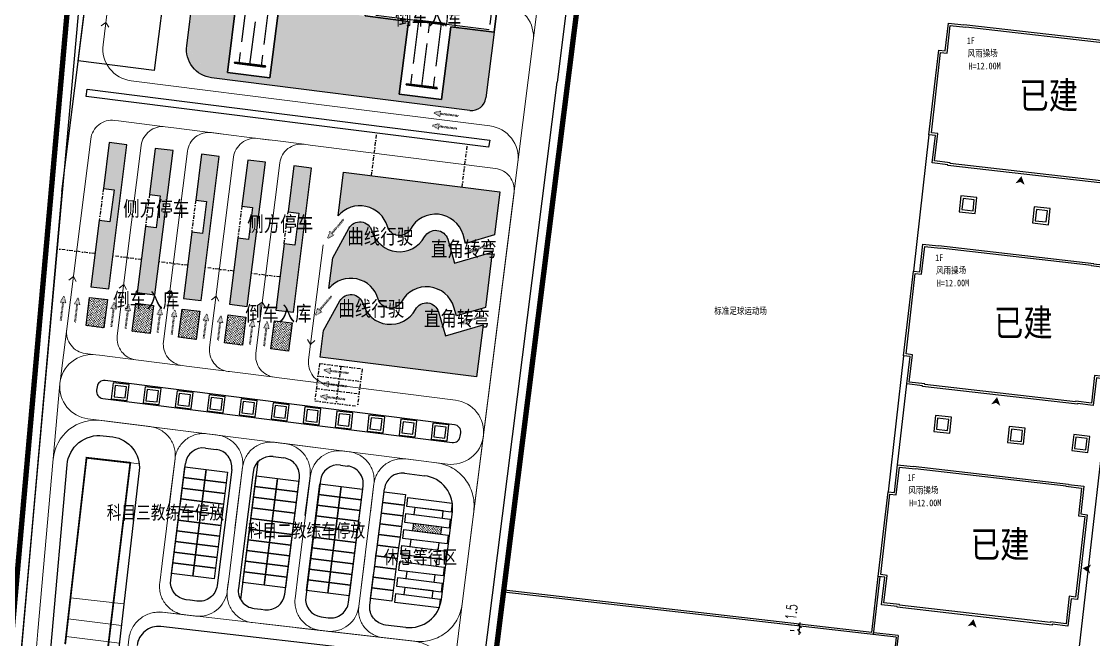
# Model space of a CAD drawing. Extents: x 34159 to 76259, y 14444 to 30378.
# Drawn here: x 34682.9 to 34982.3, y 15115.5 to 15288 of the extents above; entities that cross this region are included whole.
import ezdxf

# ---------------------------------------------------------------- set-up
doc = ezdxf.new("R2010")
doc.units = 0
doc.header["$LTSCALE"] = 1000
doc.header["$MEASUREMENT"] = 0
for name, pattern in [('ACAD_ISO02W100', [15, 12, -3]), ('ACAD_ISO04W100', [30, 24, -3, 0, -3]), ('DASHDOT2', [0.5, 0.25, -0.125, 0, -0.125]), ('DIVIDE', [1.25, 0.5, -0.25, 0, -0.25, 0, -0.25]), ('DOT', [0.25, 0, -0.25])]:
    doc.linetypes.add(name, pattern=pattern)
for name, color, linetype in [('0-road', 33, 'Continuous'), ('0-场地', 5, 'Continuous'), ('JZ', 2, 'Continuous'), ('PUB_DIM', 3, 'Continuous'), ('PUB_TEXT', 7, 'Continuous'), ('停车位', 8, 'Continuous'), ('小品', 1, 'Continuous'), ('建筑轮廓', 2, 'Continuous'), ('点划线', 1, 'ACAD_ISO04W100'), ('用地红线', 1, 'DIVIDE'), ('细实线', 3, 'Continuous'), ('虚线', 2, 'ACAD_ISO02W100'), ('车行道', 5, 'Continuous')]:
    doc.layers.add(name, color=color, linetype=linetype)
doc.layers.add('粗实线', color=7, linetype='Continuous', lineweight=30)
doc.layers.add('道路红线', color=1, linetype='Continuous', lineweight=0)
doc.styles.add('_TCH_DIM_T3', font='simplex_.ttf', dxfattribs={"width": 0.705882, "bigfont": 'GBCBIG'})
doc.styles.add('HT', font='simhei.ttf', dxfattribs={"width": 0.8})
doc.styles.get("Standard").update_dxf_attribs({"font": 'gbenor.shx', "bigfont": 'gbcbig.shx'})
doc.dimstyles.new('_TCH_ARCH_M_M&&1', dxfattribs={"dimtxt": 2.975, "dimasz": 1, "dimexe": 2.5, "dimexo": 3, "dimgap": 1.2625, "dimtad": 1, "dimdec": 1, "dimzin": 0, "dimdsep": 46, "dimtxsty": '_TCH_DIM_T3', "dimblk": 'ARCHTICK', "dimcen": 0.09, "dimclrt": 7, "dimazin": 2, "dimtfac": 1, "dimtdec": 1, "dimtix": 1, "dimtmove": 2, "dimatfit": 3, "dimfxl": 1, "dimtolj": 1, "dimtzin": 0, "dimarcsym": 0})
pattern_1 = [(82.8152155, (-914.78642, -51.85072), (-0.3065584326, 0.3949961104), [0.09375, -0.6133567815]), (37.8152155, (-914.7864, -51.8507), (-0.306558433, 0.3949961105), [0.09375, -0.40625]), (127.8152155, (-914.7864, -51.8507), (-0.3949961105, -0.306558433), [0.09375, -0.40625])]
pattern_2 = [(82.8152155, (-914.78642, -51.85072), (-0.3065584326, 0.3949961104), [0.09375, -0.6133567815]), (37.8152155, (-914.7864, -51.8507), (-0.306558433, 0.3949961105), [0.09375, -0.40625]), (127.8152155, (-914.7864, -51.8507), (-0.3949961105, -0.306558433), [0.09375, -0.40625])]

# ---------------------------------------------------------------- blocks, each defined once
blk = doc.blocks.new('_ArchTick')
at = {"color": 0, "linetype": 'ByBlock', "const_width": 0.4}
blk.add_lwpolyline([(-0.5, -0.5), (0.5, 0.5)], dxfattribs=at)
blk = doc.blocks.new('*D81')
at = {"layer": 'Defpoints', "color": 0, "linetype": 'Continuous', "transparency": 16777216}
for p in [(34900.23, 15119.32), (34901.82, 15119.14), (34901.65, 15117.65)]:
    blk.add_point(p, dxfattribs=at)
at = {"layer": 'PUB_DIM', "color": 0, "linetype": 'Continuous', "lineweight": -2, "transparency": 16777216}
for p, q in [((34898.84, 15119.48), (34897.75, 15119.6)), ((34900.06, 15117.83), (34900.23, 15119.32)), ((34900.23, 15119.32), (34900.34, 15120.31)), ((34898.66, 15117.99), (34897.57, 15118.11)), ((34900.06, 15117.83), (34899.94, 15116.84))]:
    blk.add_line(p, q, dxfattribs=at)
for p, rotation in [((34900.06, 15117.83), 83.45113175887943), ((34900.23, 15119.32), 263.4511317588795)]:
    blk.add_blockref('_ArchTick', p, dxfattribs=dict(at, rotation=rotation))
at = {"layer": 'PUB_DIM', "color": 7, "linetype": 'Continuous', "transparency": 16777216, "insert": (34897.91, 15123.2), "char_height": 2.975, "attachment_point": 5, "rotation": 83.4511, "style": '_TCH_DIM_T3'}
blk.add_mtext('\\A1;1.5', dxfattribs=at)
blk = doc.blocks.new('桩考-大货车库')
for p, q in [((-4325, 155), (-4325, 0)), ((4325, 310), (4325, 0)), ((-4170, -17845), (-4480, -17845)), ((4480, -17845), (4170, -17845))]:
    blk.add_line(p, q)
for p in [(-3176, 155), (0, 155), (3176, 155), (-3176, -17841), (-3176, -17845), (0, -17845), (3176, -17845)]:
    blk.add_point(p)
at = {"layer": '点划线'}
blk.add_line((3176, -17845), (-3176, -17845), dxfattribs=at)
at = {"layer": '粗实线'}
for p, q in [((-18176, 15155), (1250, 15155)), ((-18176, 15155), (-18176, -345)), ((1250, 15155), (18176, 15155)), ((18176, 15155), (18176, -345)), ((4325, 310), (-4325, 310)), ((-4325, 0), (4325, 0)), ((-18176, -345), (-5976, -345)), ((-5976, -345), (-5976, -20845)), ((5976, -20845), (5976, -345)), ((5976, -345), (18176, -345)), ((-4325, -17690), (4325, -17690)), ((-5976, -20845), (5976, -20845)), ((4325, -18000), (-4325, -18000))]:
    blk.add_line(p, q, dxfattribs=at)
for p in [(-4325, 155), (4325, 155), (-4325, -17845), (4325, -17845)]:
    blk.add_point(p, dxfattribs=at)
at = {"layer": '虚线', "color": 6}
for p, q in [((-16676, 13655), (-16676, 155)), ((16676, 13655), (-16676, 13655)), ((16676, 155), (16676, 13655)), ((-16676, 155), (-3176, 155)), ((-3176, 155), (3176, 155)), ((-3176, 155), (-3176, -17845)), ((0, -17845), (0, 155)), ((3176, 155), (16676, 155)), ((3176, 155), (3176, -17845))]:
    blk.add_line(p, q, dxfattribs=at)
at = {"layer": '细实线', "insert": (-13821, 11210), "char_height": 2.5, "width": 20461.41, "attachment_point": 1}
blk.add_mtext('{\\fSimSun|b0|i0|c134|p2;套库}', dxfattribs=at)
blk = doc.blocks.new('行驶方向-小型车')
at = {"layer": '粗实线'}
blk.add_hatch(color=1, dxfattribs=at).paths.add_polyline_path([(0, 0), (-1936, 750), (-1936, 150), (-6936, 150), (-6936, -150), (-1936, -150), (-1936, -750)])
at = {"color": 1, "linetype": 'DOT', "lineweight": 5}
for p, q in [((-6936, -150), (-6936, 150)), ((-6936, 150), (-1936, 150)), ((-1936, 750), (-1936, 150)), ((-1936, 750), (0, 0)), ((-1936, -750), (0, 0)), ((-6936, -150), (-1936, -150)), ((-1936, -150), (-1936, -750))]:
    blk.add_line(p, q, dxfattribs=at)

msp = doc.modelspace()

# ---------------------------------------------------------------- hatches: boundary and pattern name
at = {"layer": '0-road'}
h = msp.add_hatch(dxfattribs=at)
h.set_pattern_fill('GRASS', color=106, scale=1.5, angle=-7.1848, style=0)
h.set_pattern_definition([(82.8152155, (66294.1846, -8491.7065), (1.18498833, 0.919675298), [0.28125, -1.840070344]), (127.8152155, (66294.1846, -8491.7065), (1.18498833, 0.9196753), [0.28125, -1.21875]), (37.8152155, (66294.1846, -8491.7065), (0.9196753, -1.18498833), [0.28125, -1.21875])])
edge = h.paths.add_edge_path()
edge.add_line((34729.03, 15281.25), (34730.84, 15295.64))
edge.add_line((34730.84, 15295.64), (34742.95, 15294.11))
edge.add_line((34742.95, 15294.11), (34740.38, 15273.77))
edge.add_line((34740.38, 15273.77), (34752.24, 15272.28))
edge.add_line((34752.24, 15272.28), (34754.8, 15292.62))
edge.add_line((34754.8, 15292.62), (34790.92, 15288.06))
edge.add_line((34790.92, 15288.06), (34788.35, 15267.73))
edge.add_line((34788.35, 15267.73), (34800.21, 15266.23))
edge.add_line((34800.21, 15266.23), (34802.78, 15286.57))
edge.add_line((34802.78, 15286.57), (34814.88, 15285.04))
edge.add_line((34814.88, 15285.04), (34812.57, 15266.69))
edge.add_arc((34808.6, 15267.19), 4, 262.8152, 352.8152, ccw=False)
edge.add_line((34808.1, 15263.22), (34735.96, 15272.31))
edge.add_arc((34736.96, 15280.25), 8, 172.8152, 262.8152, ccw=False)
h = msp.add_hatch(dxfattribs=at)
h.set_pattern_fill('GRASS', color=106, scale=0.5, angle=-7.1848, style=0)
h.set_pattern_definition(pattern_2)
h.paths.add_polyline_path([(34707.24, 15213.38), (34712.31, 15253.6), (34707.35, 15254.23), (34705.73, 15241.39), (34708.71, 15241.01), (34707.58, 15232.09), (34704.61, 15232.46), (34702.28, 15214.01)])
h = msp.add_hatch(dxfattribs=at)
h.set_pattern_fill('GRASS', color=106, scale=0.5, angle=-7.1848, style=0)
h.set_pattern_definition(pattern_2)
h.paths.add_polyline_path([(34720.14, 15211.76), (34725.21, 15251.98), (34720.25, 15252.6), (34718.63, 15239.76), (34721.61, 15239.39), (34720.48, 15230.46), (34717.51, 15230.83), (34715.18, 15212.38)])
h = msp.add_hatch(dxfattribs=at)
h.set_pattern_fill('GRASS', color=106, scale=0.5, angle=-7.1848, style=0)
h.set_pattern_definition(pattern_2)
h.paths.add_polyline_path([(34733.04, 15210.13), (34738.11, 15250.35), (34733.15, 15250.98), (34731.53, 15238.14), (34734.51, 15237.76), (34733.38, 15228.83), (34730.4, 15229.21), (34728.08, 15210.75)])
h = msp.add_hatch(dxfattribs=at)
h.set_pattern_fill('GRASS', color=106, scale=0.5, angle=-7.1848, style=0)
h.set_pattern_definition(pattern_2)
h.paths.add_polyline_path([(34745.94, 15208.5), (34751.01, 15248.72), (34746.05, 15249.35), (34744.43, 15236.51), (34747.4, 15236.14), (34746.28, 15227.21), (34743.3, 15227.58), (34740.98, 15209.13)])
h = msp.add_hatch(dxfattribs=at)
h.set_pattern_fill('GRASS', color=106, scale=0.5, angle=-7.1848, style=0)
h.set_pattern_definition(pattern_2)
h.paths.add_polyline_path([(34758.83, 15206.88), (34763.9, 15247.1), (34758.94, 15247.72), (34757.33, 15234.89), (34760.3, 15234.51), (34759.18, 15225.58), (34756.2, 15225.96), (34753.87, 15207.5)])
h = msp.add_hatch(dxfattribs=at)
h.set_pattern_fill('GRASS', color=106, scale=0.5, angle=352.8152, style=0)
h.set_pattern_definition(pattern_1)
edge = h.paths.add_edge_path()
edge.add_arc((34798.54, 15226.25), 8, 16.7789, 151.3152)
edge.add_arc((34788.45, 15231.77), 3.5, 196.015, 331.3152, ccw=False)
edge.add_arc((34777.39, 15228.59), 8, 16.015, 139.6755)
edge.add_line((34771.3, 15233.77), (34772.83, 15245.97))
edge.add_line((34772.83, 15245.97), (34816.49, 15240.47))
edge.add_line((34816.49, 15240.47), (34814.98, 15228.47))
edge.add_line((34814.98, 15228.47), (34806.91, 15226.11))
edge.add_line((34806.91, 15226.11), (34806.2, 15228.56))
h = msp.add_hatch(dxfattribs=at)
h.set_pattern_fill('GRASS', color=106, scale=0.5, angle=352.8152, style=0)
h.set_pattern_definition(pattern_1)
edge = h.paths.add_edge_path()
edge.add_arc((34795.98, 15205.99), 8, 16.7789, 151.3152)
edge.add_arc((34785.89, 15211.51), 3.5, 196.015, 331.3152, ccw=False)
edge.add_arc((34774.84, 15208.34), 8, 16.015, 139.6755)
edge.add_line((34768.74, 15213.52), (34769.82, 15222.03))
edge.add_line((34769.82, 15222.03), (34774.32, 15230.27))
edge.add_arc((34777.39, 15228.59), 3.5, 16.015, 151.3152, ccw=False)
edge.add_arc((34788.45, 15231.77), 8, 196.015, 331.3152)
edge.add_arc((34798.54, 15226.25), 3.5, 16.3152, 151.3152, ccw=False)
edge.add_line((34801.9, 15227.23), (34803.85, 15220.54))
edge.add_line((34803.85, 15220.54), (34814.36, 15223.62))
edge.add_line((34814.36, 15223.62), (34812.42, 15208.22))
edge.add_line((34812.42, 15208.22), (34804.36, 15205.86))
edge.add_line((34804.36, 15205.86), (34803.64, 15208.3))
h = msp.add_hatch(dxfattribs=at)
h.set_pattern_fill('GRASS', color=106, scale=0.5, angle=-7.1848, style=0)
h.set_pattern_definition(pattern_2)
edge = h.paths.add_edge_path()
edge.add_arc((34795.98, 15205.99), 3.5, 16.3152, 151.3152, ccw=False)
edge.add_line((34799.34, 15206.98), (34801.3, 15200.29))
edge.add_line((34801.3, 15200.29), (34811.81, 15203.37))
edge.add_line((34811.81, 15203.37), (34809.98, 15188.88))
edge.add_line((34809.98, 15188.88), (34766.33, 15194.38))
edge.add_line((34766.33, 15194.38), (34767.26, 15201.78))
edge.add_line((34767.26, 15201.78), (34771.77, 15210.02))
edge.add_arc((34774.84, 15208.34), 3.5, 16.015, 151.3152, ccw=False)
edge.add_arc((34785.89, 15211.51), 8, 196.015, 331.3152)
h = msp.add_hatch(dxfattribs=at)
h.set_pattern_fill('GRASS', color=106, scale=0.5, angle=-7.1848, style=0)
h.set_pattern_definition(pattern_2)
h.paths.add_polyline_path([(34705.88, 15202.57), (34700.92, 15203.19), (34701.91, 15211.03), (34706.87, 15210.4)])
h = msp.add_hatch(dxfattribs=at)
h.set_pattern_fill('GRASS', color=106, scale=0.5, angle=-7.1848, style=0)
h.set_pattern_definition(pattern_2)
h.paths.add_polyline_path([(34718.78, 15200.94), (34713.82, 15201.57), (34714.8, 15209.4), (34719.76, 15208.78)])
h = msp.add_hatch(dxfattribs=at)
h.set_pattern_fill('GRASS', color=106, scale=0.5, angle=-7.1848, style=0)
h.set_pattern_definition(pattern_2)
h.paths.add_polyline_path([(34731.67, 15199.32), (34726.71, 15199.94), (34727.7, 15207.78), (34732.66, 15207.15)])
h = msp.add_hatch(dxfattribs=at)
h.set_pattern_fill('GRASS', color=106, scale=0.5, angle=-7.1848, style=0)
h.set_pattern_definition(pattern_2)
h.paths.add_polyline_path([(34744.57, 15197.69), (34739.61, 15198.31), (34740.6, 15206.15), (34745.56, 15205.53)])
h = msp.add_hatch(dxfattribs=at)
h.set_pattern_fill('GRASS', color=106, scale=0.5, angle=-7.1848, style=0)
h.set_pattern_definition(pattern_2)
h.paths.add_polyline_path([(34757.47, 15196.06), (34752.51, 15196.69), (34753.5, 15204.53), (34758.46, 15203.9)])
h = msp.add_hatch(dxfattribs=at)
h.set_pattern_fill('GRASS', color=106, scale=0.5, angle=-7.1848, style=0)
h.set_pattern_definition([(82.8152155, (-1676.1146, 0), (-0.3065584326, 0.3949961104), [0.09375, -0.6133567815]), (37.8152155, (-1676.1146, 0), (-0.306558433, 0.3949961105), [0.09375, -0.40625]), (127.8152155, (-1676.1146, 0), (-0.3949961105, -0.306558433), [0.09375, -0.40625])])
h.paths.add_polyline_path([(34800.03, 15144.94), (34800.28, 15146.93), (34792.35, 15147.93), (34792.1, 15145.94)])
at = {"layer": 'PUB_DIM'}
for points in [[(34961.86, 15243.25), (34960.47, 15242.86), (34962.14, 15244.86), (34963.03, 15242.42)], [(34955.08, 15181.59), (34953.69, 15181.2), (34955.35, 15183.2), (34956.25, 15180.76)], [(34980.88, 15135.27), (34981.64, 15136.49), (34979.26, 15135.46), (34981.34, 15133.91)], [(34948.49, 15119.62), (34947.11, 15119.24), (34948.77, 15121.23), (34949.67, 15118.79)]]:
    msp.add_hatch(color=256, dxfattribs=at).paths.add_polyline_path(points)

# ---------------------------------------------------------------- linework, layer by layer
for p, q in [((34814.88, 15285.04), (34812.57, 15266.69)), ((34808.1, 15263.22), (34735.96, 15272.31))]:
    msp.add_line(p, q)
at = {"color": 0, "linetype": 'Continuous'}
for p, q in [((34929.24, 15194.72), (34924.89, 15156.77)), ((34927.57, 15164.31), (34930.15, 15186.86)), ((34920.38, 15117.51), (34922.17, 15133.12)), ((34920.82, 15116.95), (34922.67, 15133.07)), ((34927.15, 15116.23), (34817.58, 15128.81)), ((34920.38, 15117.51), (34817.64, 15129.3)), ((34927.71, 15116.67), (34920.88, 15117.45)), ((34927.15, 15116.23), (34922.99, 15079.97)), ((34927.71, 15116.67), (34923.49, 15079.91))]:
    msp.add_line(p, q, dxfattribs=at)
at = {"color": 2}
msp.add_lwpolyline([(34704.7, 15324.55), (34725.95, 15321.87), (34719.96, 15274.33), (34698.71, 15277.01)], close=True, dxfattribs=at)
msp.add_lwpolyline([(34735.96, 15272.31, -0.414214), (34729.03, 15281.25), (34730.84, 15295.64)], format="xyb")
msp.add_arc((34808.6, 15267.19), 4, 262.8152, 352.8152)
at = {"layer": '0-road', "color": 7}
for points in [[(34936.33, 15256.41), (34931.96, 15218.36)], [(34929.24, 15194.72), (34924.89, 15156.77)]]:
    msp.add_lwpolyline(points, dxfattribs=at)
at = {"layer": '0-场地'}
msp.add_line((34787.97, 15111.57), (34721.81, 15119.17), dxfattribs=at)
for points in [[(34679.79, 15078.76), (34679.79, 15078.76), (34715.29, 15473.55), (34854.4, 15445.32)], [(34754.69, 15457.89), (34854.4, 15445.32), (34832.44, 15271.11)], [(34694.11, 15240.56), (34721.15, 15455.06)], [(34801.94, 15029), (34832.44, 15271.11)], [(34707.24, 15213.38), (34712.31, 15253.6), (34707.35, 15254.23), (34705.73, 15241.39), (34708.71, 15241.01), (34707.58, 15232.09), (34704.61, 15232.46), (34702.28, 15214.01), (34707.24, 15213.38)], [(34720.14, 15211.76), (34725.21, 15251.98), (34720.25, 15252.6), (34718.63, 15239.76), (34721.61, 15239.39), (34720.48, 15230.46), (34717.51, 15230.83), (34715.18, 15212.38), (34720.14, 15211.76)], [(34733.04, 15210.13), (34738.11, 15250.35), (34733.15, 15250.98), (34731.53, 15238.14), (34734.51, 15237.76), (34733.38, 15228.83), (34730.4, 15229.21), (34728.08, 15210.75), (34733.04, 15210.13)], [(34745.94, 15208.5), (34751.01, 15248.72), (34746.05, 15249.35), (34744.43, 15236.51), (34747.4, 15236.14), (34746.28, 15227.21), (34743.3, 15227.58), (34740.98, 15209.13), (34745.94, 15208.5)], [(34758.83, 15206.88), (34763.9, 15247.1), (34758.94, 15247.72), (34757.33, 15234.89), (34760.3, 15234.51), (34759.18, 15225.58), (34756.2, 15225.96), (34753.87, 15207.5), (34758.83, 15206.88)], [(34694.11, 15240.56), (34679.68, 15077.49)], [(34734.23, 15168.98), (34737.25, 15168.6)], [(34753.13, 15166.6), (34756.15, 15166.22)], [(34748.91, 15165.11), (34744.07, 15126.72)], [(34771.93, 15164.23), (34773.96, 15163.97)], [(34789.84, 15161.97), (34795.42, 15161.27)], [(34800.14, 15126.76), (34800.14, 15126.78), (34803.22, 15151.22)]]:
    msp.add_lwpolyline(points, dxfattribs=at)
for points in [[(34701.17, 15269.12), (34813.71, 15254.93), (34813.29, 15252.97), (34700.92, 15267.13)], [(34705.88, 15202.57), (34700.92, 15203.19), (34701.91, 15211.03), (34706.87, 15210.4), (34705.88, 15202.57)], [(34718.78, 15200.94), (34713.82, 15201.57), (34714.8, 15209.4), (34719.76, 15208.78), (34718.78, 15200.94)], [(34731.67, 15199.32), (34726.71, 15199.94), (34727.7, 15207.78), (34732.66, 15207.15), (34731.67, 15199.32)], [(34744.57, 15197.69), (34739.61, 15198.31), (34740.6, 15206.15), (34745.56, 15205.53), (34744.57, 15197.69)], [(34757.47, 15196.06), (34752.51, 15196.69), (34753.5, 15204.53), (34758.46, 15203.9), (34757.47, 15196.06)]]:
    msp.add_lwpolyline(points, close=True, dxfattribs=at)
at = {"layer": '0-场地', "linetype": 'DASHDOT2', "ltscale": 0.004}
for points in [[(34780.61, 15244.99), (34782.11, 15256.9)], [(34805.91, 15241.8), (34807.41, 15253.71)], [(34705.73, 15241.39), (34704.61, 15232.46)], [(34718.63, 15239.76), (34717.51, 15230.83)], [(34731.53, 15238.14), (34730.4, 15229.21)], [(34744.43, 15236.51), (34743.3, 15227.58)], [(34756.2, 15225.96), (34757.33, 15234.89)], [(34703.44, 15223.23), (34692.7, 15224.59)], [(34716.34, 15221.61), (34708.41, 15222.61)], [(34729.24, 15219.98), (34721.3, 15220.98)], [(34742.14, 15218.36), (34734.2, 15219.36)], [(34755.04, 15216.73), (34747.1, 15217.73)], [(34766.1, 15192.58), (34764.79, 15182.16)], [(34766.1, 15192.58), (34778.01, 15191.08)], [(34772.06, 15191.83), (34770.74, 15181.41)], [(34778.01, 15191.08), (34776.69, 15180.66)], [(34765.66, 15189.1), (34777.57, 15187.6)], [(34765.23, 15185.63), (34777.13, 15184.13)], [(34764.79, 15182.16), (34776.69, 15180.66)]]:
    msp.add_lwpolyline(points, dxfattribs=at)
at = {"layer": '0-场地'}
for points in [[(34806.2, 15228.56, 0.665256), (34791.52, 15230.09, -0.670075), (34785.08, 15230.8, 0.598847), (34771.3, 15233.77), (34772.83, 15245.97), (34816.49, 15240.47), (34814.98, 15228.47), (34806.91, 15226.11), (34806.2, 15228.56)], [(34694.11, 15240.56), (34678.43, 15063.36, 0.406617), (34689.01, 15050.38), (34696.7, 15049.5, 0.367852), (34708.43, 15057.33)], [(34803.64, 15208.3, 0.665256), (34788.97, 15209.83, -0.670075), (34782.53, 15210.55, 0.598847), (34768.74, 15213.52), (34769.82, 15222.03), (34774.32, 15230.27, -0.670075), (34780.76, 15229.56, 0.670075), (34795.47, 15227.93, -0.668179), (34801.9, 15227.23), (34803.85, 15220.54), (34814.36, 15223.62), (34812.42, 15208.22), (34804.36, 15205.86), (34803.64, 15208.3)], [(34686.51, 15061.58), (34695.6, 15164.28, -0.425103), (34705.69, 15172.42), (34708.35, 15172.08, -0.410987), (34715.73, 15162.68), (34703.91, 15059.74)], [(34734.23, 15168.98, 0.414193), (34728.64, 15164.64, 0.414193)], [(34741.59, 15163.01, 0.414234), (34737.25, 15168.6, 0.414234)], [(34753.13, 15166.6, 0.414193), (34747.54, 15162.26, 0.414193)], [(34729.88, 15126.49), (34728.83, 15126.64, -0.410966), (34724.55, 15132.22), (34728.64, 15164.64)], [(34760.49, 15160.63, 0.414234), (34756.15, 15166.22, 0.414234)], [(34771.93, 15164.23, 0.414193), (34766.34, 15159.89, 0.414193)], [(34778.3, 15158.39, 0.414234), (34773.96, 15163.97, 0.414234)], [(34741.59, 15163.01), (34737.5, 15130.58, -0.417468), (34731.86, 15126.25), (34729.94, 15126.51)], [(34747.54, 15162.26), (34743.45, 15129.82, 0.417468), (34747.84, 15124.23), (34749.76, 15124.01)], [(34749.82, 15123.98), (34750.87, 15123.86, 0.410966), (34756.4, 15128.2), (34760.49, 15160.63)], [(34789.84, 15161.97, 0.414193), (34784.25, 15157.64, 0.414193)], [(34803.22, 15151.22, 0.414214), (34795.42, 15161.27, 0.414214)], [(34766.34, 15159.89), (34762.25, 15127.46, 0.410966), (34766.53, 15121.89), (34768.56, 15121.61, 0.417468), (34774.21, 15125.93), (34778.3, 15158.39)], [(34790.19, 15118.94), (34784.55, 15119.59, -0.417468), (34780.16, 15125.18), (34784.25, 15157.64)], [(34790.19, 15118.94, 0.410987), (34800.14, 15126.76, 0.410987)]]:
    msp.add_lwpolyline(points, format="xyb", dxfattribs=at)
for points in [[(34792.91, 15207.67, -0.668179), (34799.34, 15206.98), (34801.3, 15200.29), (34811.81, 15203.37), (34809.98, 15188.88), (34766.33, 15194.38), (34767.26, 15201.78), (34771.77, 15210.02, -0.670075), (34778.21, 15209.3, 0.670075), (34792.91, 15207.67, 0.670075)], [(34703.97, 15186.11), (34703.83, 15185.12, 0.420658), (34705.55, 15182.84), (34803.18, 15170.54, 0.414214), (34805.41, 15172.27), (34805.54, 15173.26, 0.414214), (34803.8, 15175.5), (34706.2, 15187.8, 0.407798)]]:
    msp.add_lwpolyline(points, format="xyb", close=True, dxfattribs=at)
msp.add_arc((34721.12, 15113.21), 6, 83.4512, 173.4512, dxfattribs=at)
at = {"layer": 'JZ', "const_width": 0.5}
msp.add_lwpolyline([(34706.99, 15112.88), (34713.26, 15164.87), (34701.04, 15166.27), (34695.07, 15114.25)], dxfattribs=at)
at = {"layer": '停车位', "color": 4}
for points in [[(34728.15, 15160.76), (34728.53, 15163.74), (34734.48, 15162.99), (34734.1, 15160.01)], [(34727.78, 15157.78), (34728.15, 15160.76), (34734.1, 15160.01), (34733.73, 15157.03)], [(34734.1, 15160.01), (34734.48, 15162.99), (34740.43, 15162.24), (34740.06, 15159.26)], [(34748.04, 15158.25), (34748.42, 15161.23), (34754.37, 15160.48), (34753.99, 15157.5)], [(34753.99, 15157.5), (34754.37, 15160.48), (34760.32, 15159.73), (34759.95, 15156.75)], [(34727.4, 15154.81), (34727.78, 15157.78), (34733.73, 15157.03), (34733.35, 15154.06)], [(34733.73, 15157.03), (34734.1, 15160.01), (34740.06, 15159.26), (34739.68, 15156.28)], [(34747.67, 15155.28), (34748.04, 15158.25), (34753.99, 15157.5), (34753.62, 15154.53)], [(34753.62, 15154.53), (34753.99, 15157.5), (34759.95, 15156.75), (34759.57, 15153.78)], [(34765.85, 15156.01), (34766.23, 15158.98), (34772.18, 15158.23), (34771.81, 15155.26)], [(34771.81, 15155.26), (34772.18, 15158.23), (34778.13, 15157.48), (34777.76, 15154.51)], [(34727.03, 15151.83), (34727.4, 15154.81), (34733.35, 15154.06), (34732.98, 15151.08)], [(34733.35, 15154.06), (34733.73, 15157.03), (34739.68, 15156.28), (34739.31, 15153.31)], [(34747.29, 15152.3), (34747.67, 15155.28), (34753.62, 15154.53), (34753.24, 15151.55)], [(34753.24, 15151.55), (34753.62, 15154.53), (34759.57, 15153.78), (34759.2, 15150.8)], [(34765.48, 15153.03), (34765.85, 15156.01), (34771.81, 15155.26), (34771.43, 15152.28)], [(34771.43, 15152.28), (34771.81, 15155.26), (34777.76, 15154.51), (34777.38, 15151.53)], [(34783.76, 15153.75), (34784.13, 15156.73), (34790.09, 15155.98), (34789.71, 15153)], [(34790.49, 15152.7), (34790.8, 15155.18), (34803.2, 15153.62), (34802.89, 15151.13)], [(34726.65, 15148.85), (34727.03, 15151.83), (34732.98, 15151.08), (34732.6, 15148.1)], [(34732.98, 15151.08), (34733.35, 15154.06), (34739.31, 15153.31), (34738.93, 15150.33)], [(34746.92, 15149.32), (34747.29, 15152.3), (34753.24, 15151.55), (34752.87, 15148.57)], [(34752.87, 15148.57), (34753.24, 15151.55), (34759.2, 15150.8), (34758.82, 15147.82)], [(34765.1, 15150.05), (34765.48, 15153.03), (34771.43, 15152.28), (34771.05, 15149.3)], [(34771.05, 15149.3), (34771.43, 15152.28), (34777.38, 15151.53), (34777.01, 15148.55)], [(34783.38, 15150.77), (34783.76, 15153.75), (34789.71, 15153), (34789.34, 15150.02)], [(34800.41, 15149.43), (34800.66, 15151.42), (34792.72, 15152.42), (34792.47, 15150.43)], [(34726.27, 15145.88), (34726.65, 15148.85), (34732.6, 15148.1), (34732.23, 15145.13)], [(34732.6, 15148.1), (34732.98, 15151.08), (34738.93, 15150.33), (34738.56, 15147.35)], [(34746.54, 15146.35), (34746.92, 15149.32), (34752.87, 15148.57), (34752.49, 15145.6)], [(34752.49, 15145.6), (34752.87, 15148.57), (34758.82, 15147.82), (34758.45, 15144.85)], [(34764.73, 15147.08), (34765.1, 15150.05), (34771.05, 15149.3), (34770.68, 15146.33)], [(34770.68, 15146.33), (34771.05, 15149.3), (34777.01, 15148.55), (34776.63, 15145.58)], [(34783.01, 15147.8), (34783.38, 15150.77), (34789.34, 15150.02), (34788.96, 15147.05)], [(34789.93, 15148.23), (34790.24, 15150.71), (34802.64, 15149.15), (34802.33, 15146.67)], [(34725.9, 15142.9), (34726.27, 15145.88), (34732.23, 15145.13), (34731.85, 15142.15)], [(34732.23, 15145.13), (34732.6, 15148.1), (34738.56, 15147.35), (34738.18, 15144.38)], [(34746.17, 15143.37), (34746.54, 15146.35), (34752.49, 15145.6), (34752.12, 15142.62)], [(34752.12, 15142.62), (34752.49, 15145.6), (34758.45, 15144.85), (34758.07, 15141.87)], [(34764.35, 15144.1), (34764.73, 15147.08), (34770.68, 15146.33), (34770.3, 15143.35)], [(34770.3, 15143.35), (34770.68, 15146.33), (34776.63, 15145.58), (34776.26, 15142.6)], [(34782.63, 15144.82), (34783.01, 15147.8), (34788.96, 15147.05), (34788.59, 15144.07)], [(34789.36, 15143.77), (34789.68, 15146.25), (34802.08, 15144.69), (34801.77, 15142.21)], [(34800.03, 15144.94), (34800.28, 15146.93), (34792.35, 15147.93), (34792.1, 15145.94)], [(34725.52, 15139.93), (34725.9, 15142.9), (34731.85, 15142.15), (34731.48, 15139.17)], [(34731.85, 15142.15), (34732.23, 15145.13), (34738.18, 15144.38), (34737.81, 15141.4)], [(34745.79, 15140.39), (34746.17, 15143.37), (34752.12, 15142.62), (34751.74, 15139.64)], [(34751.74, 15139.64), (34752.12, 15142.62), (34758.07, 15141.87), (34757.7, 15138.89)], [(34763.98, 15141.13), (34764.35, 15144.1), (34770.3, 15143.35), (34769.93, 15140.38)], [(34769.93, 15140.38), (34770.3, 15143.35), (34776.26, 15142.6), (34775.88, 15139.62)], [(34782.26, 15141.84), (34782.63, 15144.82), (34788.59, 15144.07), (34788.21, 15141.09)], [(34799.28, 15140.5), (34799.53, 15142.49), (34791.6, 15143.49), (34791.35, 15141.5)], [(34725.15, 15136.95), (34725.52, 15139.93), (34731.48, 15139.17), (34731.1, 15136.2)], [(34731.48, 15139.17), (34731.85, 15142.15), (34737.81, 15141.4), (34737.43, 15138.42)], [(34745.42, 15137.42), (34745.79, 15140.39), (34751.74, 15139.64), (34751.37, 15136.67)], [(34751.37, 15136.67), (34751.74, 15139.64), (34757.7, 15138.89), (34757.32, 15135.92)], [(34763.6, 15138.15), (34763.98, 15141.13), (34769.93, 15140.38), (34769.55, 15137.4)], [(34769.55, 15137.4), (34769.93, 15140.38), (34775.88, 15139.62), (34775.51, 15136.65)], [(34781.88, 15138.87), (34782.26, 15141.84), (34788.21, 15141.09), (34787.84, 15138.12)], [(34788.8, 15139.3), (34789.11, 15141.78), (34801.52, 15140.22), (34801.2, 15137.74)], [(34724.77, 15133.97), (34725.15, 15136.95), (34731.1, 15136.2), (34730.73, 15133.22)], [(34731.1, 15136.2), (34731.48, 15139.17), (34737.43, 15138.42), (34737.05, 15135.45)], [(34745.04, 15134.44), (34745.42, 15137.42), (34751.37, 15136.67), (34750.99, 15133.69)], [(34750.99, 15133.69), (34751.37, 15136.67), (34757.32, 15135.92), (34756.95, 15132.94)], [(34763.23, 15135.17), (34763.6, 15138.15), (34769.55, 15137.4), (34769.18, 15134.42)], [(34769.18, 15134.42), (34769.55, 15137.4), (34775.51, 15136.65), (34775.13, 15133.67)], [(34781.51, 15135.89), (34781.88, 15138.87), (34787.84, 15138.12), (34787.46, 15135.14)], [(34788.24, 15134.84), (34788.55, 15137.32), (34800.95, 15135.76), (34800.64, 15133.28)], [(34798.72, 15136.04), (34798.97, 15138.02), (34791.03, 15139.02), (34790.78, 15137.04)], [(34730.73, 15133.22), (34731.1, 15136.2), (34737.05, 15135.45), (34736.68, 15132.47)], [(34744.67, 15131.46), (34745.04, 15134.44), (34750.99, 15133.69), (34750.62, 15130.71)], [(34750.62, 15130.71), (34750.99, 15133.69), (34756.95, 15132.94), (34756.57, 15129.96)], [(34762.85, 15132.2), (34763.23, 15135.17), (34769.18, 15134.42), (34768.8, 15131.45)], [(34768.8, 15131.45), (34769.18, 15134.42), (34775.13, 15133.67), (34774.76, 15130.7)], [(34781.13, 15132.92), (34781.51, 15135.89), (34787.46, 15135.14), (34787.09, 15132.16)], [(34798.16, 15131.57), (34798.41, 15133.56), (34790.47, 15134.56), (34790.22, 15132.57)], [(34762.48, 15129.22), (34762.85, 15132.2), (34768.8, 15131.45), (34768.43, 15128.47)], [(34768.43, 15128.47), (34768.8, 15131.45), (34774.76, 15130.7), (34774.38, 15127.72)], [(34780.76, 15129.94), (34781.13, 15132.92), (34787.09, 15132.16), (34786.71, 15129.19)], [(34787.68, 15130.37), (34787.99, 15132.85), (34800.39, 15131.29), (34800.08, 15128.81)], [(34780.38, 15126.96), (34780.76, 15129.94), (34786.71, 15129.19), (34786.34, 15126.21)], [(34787.11, 15125.91), (34787.43, 15128.39), (34799.83, 15126.83), (34799.52, 15124.35)], [(34797.6, 15127.11), (34797.85, 15129.09), (34789.91, 15130.09), (34789.66, 15128.11)]]:
    msp.add_lwpolyline(points, close=True, dxfattribs=at)
at = {"layer": '小品', "color": 8}
for points in [[(34944.74, 15234.92), (34949.21, 15234.4), (34949.73, 15238.87), (34945.26, 15239.39)], [(34945.49, 15235.51), (34948.62, 15235.15), (34948.98, 15238.28), (34945.85, 15238.64)], [(34965.22, 15231.83), (34969.69, 15231.32), (34970.2, 15235.79), (34965.73, 15236.3)], [(34965.97, 15232.43), (34969.1, 15232.07), (34969.46, 15235.2), (34966.33, 15235.56)], [(34937.65, 15173.63), (34942.12, 15173.12), (34942.63, 15177.59), (34938.16, 15178.1)], [(34938.4, 15174.22), (34941.52, 15173.86), (34941.88, 15176.99), (34938.75, 15177.35)], [(34958.25, 15170.54), (34962.72, 15170.02), (34963.23, 15174.49), (34958.76, 15175.01)], [(34958.99, 15171.13), (34962.12, 15170.77), (34962.48, 15173.9), (34959.35, 15174.26)], [(34976.24, 15168.29), (34980.71, 15167.78), (34981.22, 15172.25), (34976.75, 15172.76)], [(34976.98, 15168.88), (34980.11, 15168.52), (34980.47, 15171.65), (34977.34, 15172.01)]]:
    msp.add_lwpolyline(points, close=True, dxfattribs=at)
at = {"layer": '小品'}
for points in [[(34944.74, 15234.92), (34949.21, 15234.4), (34949.73, 15238.87), (34945.26, 15239.39)], [(34945.49, 15235.51), (34948.62, 15235.15), (34948.98, 15238.28), (34945.85, 15238.64)], [(34965.22, 15231.83), (34969.69, 15231.32), (34970.2, 15235.79), (34965.73, 15236.3)], [(34965.97, 15232.43), (34969.1, 15232.07), (34969.46, 15235.2), (34966.33, 15235.56)], [(34937.65, 15173.63), (34942.12, 15173.12), (34942.63, 15177.59), (34938.16, 15178.1)], [(34938.4, 15174.22), (34941.52, 15173.86), (34941.88, 15176.99), (34938.75, 15177.35)], [(34958.25, 15170.54), (34962.72, 15170.02), (34963.23, 15174.49), (34958.76, 15175.01)], [(34958.99, 15171.13), (34962.12, 15170.77), (34962.48, 15173.9), (34959.35, 15174.26)], [(34976.24, 15168.29), (34980.71, 15167.78), (34981.22, 15172.25), (34976.75, 15172.76)], [(34976.98, 15168.88), (34980.11, 15168.52), (34980.47, 15171.65), (34977.34, 15172.01)]]:
    msp.add_lwpolyline(points, close=True, dxfattribs=at)
at = {"layer": '小品', "color": 1}
for points in [[(34707.96, 15182.73), (34712.43, 15182.22), (34712.95, 15186.69), (34708.48, 15187.2)], [(34708.71, 15183.32), (34711.84, 15182.96), (34712.2, 15186.09), (34709.07, 15186.45)], [(34716.89, 15181.6), (34721.36, 15181.09), (34721.88, 15185.56), (34717.4, 15186.07)], [(34717.64, 15182.2), (34720.77, 15181.84), (34721.13, 15184.97), (34718, 15185.33)], [(34725.82, 15180.48), (34730.29, 15179.96), (34730.8, 15184.44), (34726.33, 15184.95)], [(34726.57, 15181.07), (34729.7, 15180.71), (34730.06, 15183.84), (34726.93, 15184.2)], [(34734.75, 15179.35), (34739.22, 15178.84), (34739.73, 15183.31), (34735.26, 15183.82)], [(34735.5, 15179.95), (34738.63, 15179.59), (34738.99, 15182.72), (34735.86, 15183.08)], [(34743.68, 15178.23), (34748.15, 15177.71), (34748.66, 15182.18), (34744.19, 15182.7)], [(34744.43, 15178.82), (34747.56, 15178.46), (34747.92, 15181.59), (34744.79, 15181.95)], [(34752.61, 15177.1), (34757.08, 15176.59), (34757.59, 15181.06), (34753.12, 15181.57)], [(34753.36, 15177.69), (34756.49, 15177.34), (34756.84, 15180.46), (34753.72, 15180.82)], [(34761.54, 15175.98), (34766.01, 15175.46), (34766.52, 15179.93), (34762.05, 15180.45)], [(34762.29, 15176.57), (34765.41, 15176.21), (34765.77, 15179.34), (34762.64, 15179.7)], [(34770.47, 15174.85), (34774.94, 15174.34), (34775.45, 15178.81), (34770.98, 15179.32)], [(34771.21, 15175.44), (34774.34, 15175.08), (34774.7, 15178.21), (34771.57, 15178.57)], [(34779.4, 15173.72), (34783.87, 15173.21), (34784.38, 15177.68), (34779.91, 15178.19)], [(34780.14, 15174.32), (34783.27, 15173.96), (34783.63, 15177.09), (34780.5, 15177.45)], [(34788.33, 15172.6), (34792.8, 15172.09), (34793.31, 15176.56), (34788.84, 15177.07)], [(34789.07, 15173.19), (34792.2, 15172.83), (34792.56, 15175.96), (34789.43, 15176.32)], [(34797.26, 15171.47), (34801.73, 15170.96), (34802.24, 15175.43), (34797.77, 15175.94)], [(34798, 15172.07), (34801.13, 15171.71), (34801.49, 15174.84), (34798.36, 15175.2)]]:
    msp.add_lwpolyline(points, close=True, dxfattribs=at)
at = {"layer": '建筑轮廓'}
for points in [[(34941.73, 15287.6), (34946.09, 15287.1), (34946.1, 15287.2), (34989.42, 15282.23), (34989.41, 15282.13), (34993.78, 15281.63), (34992.89, 15273.88), (34994.68, 15273.67), (34991.96, 15250.03), (34990.17, 15250.23), (34989.3, 15242.58), (34984.92, 15243.08), (34984.9, 15242.89), (34941.59, 15247.86), (34941.61, 15248.06), (34937.24, 15248.56), (34938.12, 15256.21), (34936.33, 15256.41), (34939.04, 15280.06), (34940.83, 15279.85)], [(34942.25, 15286.93), (34946.62, 15286.44), (34946.63, 15286.54), (34988.75, 15281.7), (34988.74, 15281.6), (34993.11, 15281.1), (34992.22, 15273.35), (34994.01, 15273.14), (34991.43, 15250.69), (34989.65, 15250.9), (34988.77, 15243.25), (34984.4, 15243.75), (34984.37, 15243.55), (34942.25, 15248.39), (34942.27, 15248.59), (34937.9, 15249.09), (34938.78, 15256.74), (34936.99, 15256.94), (34939.57, 15279.39), (34941.36, 15279.19)], [(34934.64, 15225.9), (34939.01, 15225.41), (34939.02, 15225.51), (34982.34, 15220.53), (34982.32, 15220.43), (34986.69, 15219.93), (34985.81, 15212.18), (34987.59, 15211.98), (34984.88, 15188.33), (34983.09, 15188.54), (34982.21, 15180.89), (34977.84, 15181.39), (34977.82, 15181.19), (34934.5, 15186.16), (34934.53, 15186.36), (34930.15, 15186.86), (34931.03, 15194.51), (34929.24, 15194.72), (34931.96, 15218.36), (34933.75, 15218.16)], [(34935.17, 15225.24), (34939.54, 15224.74), (34939.55, 15224.84), (34981.67, 15220.01), (34981.66, 15219.91), (34986.03, 15219.4), (34985.14, 15211.66), (34986.93, 15211.45), (34984.35, 15189), (34982.56, 15189.2), (34981.69, 15181.55), (34977.31, 15182.05), (34977.29, 15181.86), (34935.17, 15186.69), (34935.19, 15186.89), (34930.82, 15187.39), (34931.7, 15195.04), (34929.91, 15195.25), (34932.49, 15217.7), (34934.27, 15217.49)], [(34927.57, 15164.31), (34931.94, 15163.81), (34931.95, 15163.91), (34975.26, 15158.94), (34975.25, 15158.84), (34979.62, 15158.34), (34978.73, 15150.59), (34980.52, 15150.38), (34977.81, 15126.74), (34976.02, 15126.94), (34975.14, 15119.29), (34970.77, 15119.8), (34970.75, 15119.6), (34927.43, 15124.57), (34927.45, 15124.77), (34923.08, 15125.27), (34923.96, 15132.92), (34922.17, 15133.12), (34924.89, 15156.77), (34926.68, 15156.56)], [(34928.1, 15163.64), (34932.46, 15163.15), (34932.48, 15163.25), (34974.6, 15158.41), (34974.59, 15158.31), (34978.96, 15157.81), (34978.07, 15150.06), (34979.86, 15149.85), (34977.28, 15127.4), (34975.49, 15127.61), (34974.61, 15119.96), (34970.24, 15120.46), (34970.22, 15120.26), (34928.1, 15125.1), (34928.12, 15125.3), (34923.75, 15125.8), (34924.63, 15133.45), (34922.84, 15133.65), (34925.42, 15156.1), (34927.2, 15155.9)]]:
    msp.add_lwpolyline(points, close=True, dxfattribs=at)
at = {"layer": '用地红线', "color": 1, "linetype": 'DIVIDE', "ltscale": 15, "const_width": 1.5}
msp.add_lwpolyline([(35444.29, 15328.19), (34930.83, 15432.78), (34712.23, 15477.4), (34673.66, 15043.73), (35397.9, 14960.59), (35443.44, 15321.1), (35444.29, 15328.19), (35444.29, 15328.19), (35444.29, 15328.19)], close=True, dxfattribs=at)
at = {"layer": '用地红线', "color": 4, "linetype": 'DIVIDE', "ltscale": 15, "const_width": 1.5}
msp.add_lwpolyline([(34712.23, 15477.4), (34857.72, 15447.71), (34804.87, 15028.66), (34673.66, 15043.73)], close=True, dxfattribs=at)
at = {"layer": '车行道', "color": 5}
msp.add_lwpolyline([(35284.6, 15258.14), (35010.56, 15289.6, 0.414214), (34997.27, 15279.05), (34974.54, 15081.1, -0.414214), (34966.79, 15074.94), (34826.73, 15091.02, 0.410949), (34814.56, 15081.47), (34809.37, 15040.35, 0.417486), (34819.03, 15028.05), (34913.27, 15017.23)], format="xyb", dxfattribs=at)
at = {"layer": '道路红线'}
for p, q in [((34715.94, 15164.56), (34701.04, 15166.27)), ((34711.46, 15125.48), (34696.56, 15127.2)), ((34695.89, 15121.36), (34710.77, 15119.47)), ((34695.32, 15116.39), (34710.2, 15114.51))]:
    msp.add_line(p, q, dxfattribs=at)
at = {"layer": '道路红线', "linetype": 'DASHDOT2', "ltscale": 25}
for points in [[(34709.93, 15315.44), (34705.66, 15281.55)], [(34825.79, 15282.69), (34828, 15300.27)], [(34707.22, 15286.41), (34706.45, 15287.78), (34705.15, 15286.78)], [(34821.51, 15248.8), (34825.79, 15282.69)], [(34813.71, 15258.86), (34766.65, 15264.79), (34713.47, 15271.5)], [(34722.24, 15258.74), (34709.96, 15260.29), (34708.93, 15260.42), (34708.9, 15260.42)], [(34739.17, 15256.6), (34725.44, 15258.34), (34723.03, 15258.64)], [(34752.42, 15254.93), (34740.67, 15256.41), (34735.92, 15257.01)], [(34702.2, 15255.22), (34693.66, 15187.54)], [(34716.32, 15253.44), (34709.63, 15200.31)], [(34761.84, 15253.75), (34753.71, 15254.77), (34748.82, 15255.39)], [(34815.24, 15247.01), (34763.52, 15253.53), (34761.72, 15253.76)], [(34729.22, 15251.81), (34722.52, 15198.68)], [(34742.12, 15250.18), (34735.42, 15197.06)], [(34755.02, 15248.56), (34748.32, 15195.43)], [(34805.97, 15125.48), (34821.51, 15248.8)], [(34767.11, 15225.73), (34763.06, 15193.57)], [(34698.13, 15215.5), (34697.36, 15216.87), (34696.07, 15215.87)], [(34712.2, 15213.22), (34711.43, 15214.59), (34710.13, 15213.6)], [(34725.1, 15211.6), (34724.32, 15212.97), (34723.03, 15211.97)], [(34737.99, 15209.97), (34737.22, 15211.34), (34735.93, 15210.34)], [(34750.89, 15208.35), (34750.12, 15209.72), (34748.83, 15208.72)], [(34762.72, 15199.3), (34763.61, 15197.92), (34764.83, 15199)], [(34714.83, 15193.6), (34704.7, 15194.88), (34703.67, 15195.01), (34700.7, 15195.38)], [(34727.31, 15192.03), (34714.83, 15193.6)], [(34739.41, 15190.51), (34728.98, 15191.82), (34727.73, 15191.98)], [(34753.52, 15188.73), (34740.94, 15190.31), (34740.62, 15190.35)], [(34804.07, 15182.35), (34754.86, 15188.56), (34753.52, 15188.73)], [(34693.58, 15186.87), (34687.47, 15117.84)], [(34701.42, 15177.15), (34801.81, 15164.5)], [(34805.97, 15125.48), (34794.57, 15035.66)], [(34687.47, 15117.84), (34684.81, 15087.74)]]:
    msp.add_lwpolyline(points, dxfattribs=at)
at = {"layer": '道路红线'}
for points in [[(34825.79, 15282.69, 0.414214), (34817.98, 15292.75, 0.414214)], [(34705.66, 15281.55, 0.414214), (34713.47, 15271.5, 0.414214)], [(34708.9, 15260.42, 0.414214), (34702.2, 15255.22, 0.414214)], [(34723.03, 15258.64, 0.414214), (34716.32, 15253.44, 0.414214)], [(34735.92, 15257.01, 0.414214), (34729.22, 15251.81, 0.414214)], [(34821.51, 15248.8, 0.414214), (34813.71, 15258.86, 0.414214)], [(34748.82, 15255.39, 0.414214), (34742.12, 15250.18, 0.414214)], [(34761.72, 15253.76, 0.414214), (34755.02, 15248.56, 0.414214)], [(34820.44, 15240.31, 0.414214), (34815.24, 15247.01, 0.414214)], [(34695.5, 15202.09, 0.414214), (34700.7, 15195.38, 0.414214)], [(34709.63, 15200.31, 0.414214), (34714.83, 15193.6, 0.414214)], [(34722.52, 15198.68, 0.414214), (34727.73, 15191.98, 0.414214)], [(34735.42, 15197.06, 0.414214), (34740.62, 15190.35, 0.414214)], [(34703.67, 15195.01, 0.425123), (34693.58, 15186.87, 0.425123)], [(34748.32, 15195.43, 0.414214), (34753.52, 15188.73, 0.414214)], [(34763.06, 15193.57, 0.414214), (34768.26, 15186.87, 0.414214)], [(34693.58, 15186.87, 0.403387), (34701.42, 15177.15, 0.403387)], [(34811.87, 15172.3, 0.414214), (34804.07, 15182.35, 0.414214)], [(34705.17, 15176.68, 0.425123), (34691.72, 15165.83, 0.425123)], [(34801.81, 15164.5, 0.414214), (34811.87, 15172.3, 0.414214)]]:
    msp.add_lwpolyline(points, format="xyb", dxfattribs=at)
at = {"layer": '道路红线', "linetype": 'DASHDOT2', "ltscale": 25}
for points in [[(34708.12, 15074.5), (34712.85, 15115.67, -0.414214), (34722.26, 15123.14), (34792.69, 15115.06, 0.410966), (34805.97, 15125.48), (34820.44, 15240.31)], [(34701.42, 15177.15), (34706.9, 15176.46), (34718.82, 15174.96, -0.414214), (34725.76, 15166.02), (34724.05, 15152.52)], [(34715.43, 15175.38), (34737.67, 15172.58, -0.414214), (34744.61, 15163.64), (34742.47, 15146.66)], [(34737.21, 15172.64), (34734.69, 15172.96, 0.414214), (34725.76, 15166.02), (34722.16, 15136.81)], [(34775.78, 15167.78), (34753.55, 15170.58, 0.414214), (34744.61, 15163.64), (34740.66, 15131.64)], [(34755.23, 15170.37), (34756.52, 15170.21, -0.414214), (34763.46, 15161.27), (34762.05, 15150.12)], [(34780.24, 15150.49), (34781.32, 15159.02, 0.414214), (34774.38, 15167.95), (34772.54, 15168.19, 0.410429), (34763.62, 15161.35), (34760.1, 15133.99)], [(34780.3, 15150.96), (34781.32, 15159.02, -0.414214), (34790.25, 15165.95), (34798.76, 15164.88)], [(34780.24, 15150.49), (34777.09, 15124.81, 0.432984), (34784.13, 15116.04), (34784.13, 15116.04)], [(34722.16, 15136.81), (34721.47, 15131.37, 0.417468), (34728.5, 15122.43), (34731.48, 15122.08)], [(34778.86, 15138.87), (34777.09, 15124.81, -0.411033), (34768.24, 15117.87), (34749.56, 15120.01)], [(34760.1, 15133.99), (34759.29, 15126.94, 0.414214), (34766.33, 15118.08), (34772.41, 15117.39)], [(34721.3, 15123.25), (34731.48, 15122.08, 0.410966), (34740.33, 15129.03), (34740.66, 15131.64)], [(34740.63, 15131.43), (34740.35, 15129.21, 0.417468), (34747.37, 15120.26), (34756.37, 15119.23)], [(34759.77, 15118.84), (34792.4, 15115.09, -0.417523), (34802.94, 15101.67), (34801.7, 15091.85)], [(34687.47, 15117.84), (34682.52, 15061.97, 0.406617), (34690.02, 15052.78), (34696.98, 15051.98, 0.377836), (34706.29, 15058.53)]]:
    msp.add_lwpolyline(points, format="xyb", dxfattribs=at)
msp.add_arc((34797.26, 15152.98), 12, 352.8152, 82.8152, dxfattribs=at)

# ---------------------------------------------------------------- block references
for name, p, xscale, yscale, zscale, rotation in [('桩考-大货车库', (34748.92, 15293.71), -0.00100000016206938, 0.001000000164573467, 0.001000000003841706, 352.8152154237931), ('桩考-大货车库', (34796.89, 15287.66), -0.00100000016206938, 0.001000000164573467, 0.001000000003841706, 352.8152154237931), ('行驶方向-小型车', (34797.9, 15262.54), 0.001000000125292746, 0.001000000125292746, 0.001000000125292746, 172.8152154733029), ('行驶方向-小型车', (34797.49, 15259), 0.001000000125292746, 0.001000000125292746, 0.001000000125292746, 172.8152154733029), ('行驶方向-小型车', (34768.3, 15227.41), 0.001000000129624311, 0.001000000129624311, 0.001000000129624311, 229.9031429689317), ('行驶方向-小型车', (34807.86, 15223.77), 0.001000000129137286, 0.001000000129137286, 0.001000000129137286, 198.7227354184408), ('行驶方向-小型车', (34694.72, 15211.54), 0.001000000125292746, 0.001000000125292746, 0.001000000125292746, 82.81521547330287), ('行驶方向-小型车', (34764.89, 15205.97), 0.001000000129624311, 0.001000000129624311, 0.001000000129624311, 229.9031429689317), ('行驶方向-小型车', (34698.68, 15211.04), 0.001000000125292746, 0.001000000125292746, 0.001000000125292746, 82.81521547330287), ('行驶方向-小型车', (34708.84, 15209.76), 0.001000000125292746, 0.001000000125292746, 0.001000000125292746, 82.81521547330287), ('行驶方向-小型车', (34712.81, 15209.26), 0.001000000125292746, 0.001000000125292746, 0.001000000125292746, 82.81521547330287), ('行驶方向-小型车', (34721.74, 15208.14), 0.001000000125292746, 0.001000000125292746, 0.001000000125292746, 82.81521547330287), ('行驶方向-小型车', (34725.71, 15207.64), 0.001000000125292746, 0.001000000125292746, 0.001000000125292746, 82.81521547330287), ('行驶方向-小型车', (34734.64, 15206.51), 0.001000000125292746, 0.001000000125292746, 0.001000000125292746, 82.81521547330287), ('行驶方向-小型车', (34738.61, 15206.01), 0.001000000125292746, 0.001000000125292746, 0.001000000125292746, 82.81521547330287), ('行驶方向-小型车', (34805.39, 15203.7), 0.001000000129137286, 0.001000000129137286, 0.001000000129137286, 198.7227354184408), ('行驶方向-小型车', (34747.54, 15204.88), 0.001000000125292746, 0.001000000125292746, 0.001000000125292746, 82.81521547330287), ('行驶方向-小型车', (34751.5, 15204.38), 0.001000000125292746, 0.001000000125292746, 0.001000000125292746, 82.81521547330287), ('行驶方向-小型车', (34767.2, 15190.78), 0.001000000125292746, 0.001000000125292746, 0.001000000125292746, 172.8152154733029), ('行驶方向-小型车', (34766.73, 15187.06), 0.001000000125292746, 0.001000000125292746, 0.001000000125292746, 172.8152154733029), ('行驶方向-小型车', (34766.27, 15183.45), 0.001000000125292746, 0.001000000125292746, 0.001000000125292746, 172.8152154733029)]:
    msp.add_blockref(name, p, dxfattribs=dict(xscale=xscale, yscale=yscale, zscale=zscale, rotation=rotation))

# ---------------------------------------------------------------- texts
at = {"layer": 'PUB_TEXT', "color": 7, "style": 'HT', "width": 0.8}
for s, height, p in [('倒车入库', 4.225, (34787.23, 15287.01)), ('已建', 7.511, (34961.57, 15263.65)), ('侧方停车', 4.225, (34711.27, 15233.68)), ('侧方停车', 4.225, (34745.92, 15229.42)), ('曲线行驶', 4.225, (34773.85, 15225.92)), ('直角转弯', 4.225, (34797.18, 15222.42)), ('倒车入库', 4.225, (34708.5, 15208.14)), ('倒车入库', 4.225, (34745.42, 15204.43)), ('曲线行驶', 4.225, (34771.36, 15205.78)), ('标准足球运动场', 1.878, (34876.35, 15206.33)), ('已建', 7.511, (34954.47, 15200.2)), ('直角转弯', 4.225, (34795.25, 15203.02)), ('科目三教练车停放', 3.755, (34706.69, 15149.13)), ('科目二教练车停放', 3.755, (34746.08, 15144.09)), ('已建', 7.511, (34947.99, 15138.36)), ('休息等待区', 3.755, (34784.03, 15136.66))]:
    msp.add_text(s, height=height, dxfattribs=at).set_placement(p)
for s, p in [('1F', (34946.9, 15281.71)), ('风雨操场', (34947.12, 15278.18)), ('1F', (34938.08, 15221.15)), ('风雨操场', (34938.3, 15217.62)), ('1F', (34930.33, 15159.78)), ('风雨操场', (34930.55, 15156.25))]:
    msp.add_text(s, height=1.878, rotation=0.6031, dxfattribs=at).set_placement(p)
at = {"layer": 'PUB_TEXT', "style": 'HT', "width": 0.8}
for p in [(34947.37, 15274.61), (34938.55, 15214.05), (34930.79, 15152.68)]:
    msp.add_text('H=12.00M', height=1.878, rotation=0.6031, dxfattribs=at).set_placement(p)

# ---------------------------------------------------------------- dimensions: what is measured, and where the dimension line sits
at = {"layer": 'PUB_DIM', "color": 0, "linetype": 'Continuous'}
dim = msp.add_linear_dim(base=(34900.23, 15119.32), p1=(34901.65, 15117.65), p2=(34901.82, 15119.14), angle=83.4511, text='1.5', dimstyle='_TCH_ARCH_M_M&&1', dxfattribs=at)
dim.commit()
dim.dimension.update_dxf_attribs({"geometry": '*D81', "text_midpoint": (34897.91, 15123.2), "dimtype": 161})

doc.saveas('drawing.dxf')
